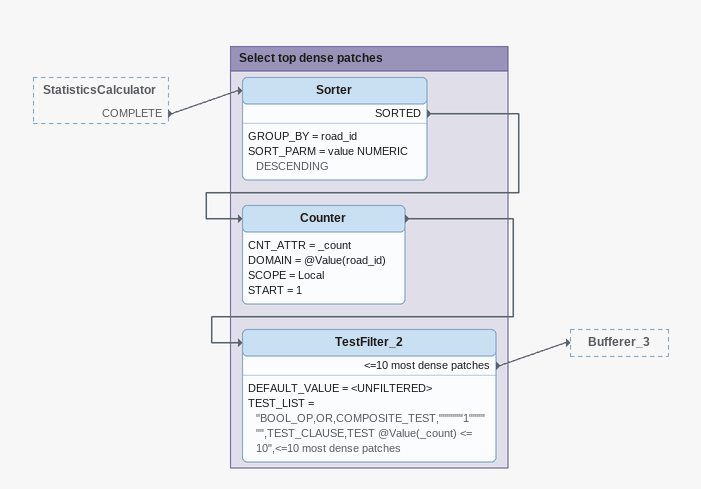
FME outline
StatisticsCalculator [outside]
    COMPLETE -> Sorter

Bookmark: Select top dense patches
Sorter
    GROUP_BY = road_id
    SORT_PARM = value NUMERIC DESCENDING
    SORTED -> Counter
Counter
    CNT_ATTR = _count
    DOMAIN = @Value(road_id)
    SCOPE = Local
    START = 1
    -> TestFilter_2
TestFilter_2
    DEFAULT_VALUE = <UNFILTERED>
    TEST_LIST = "BOOL_OP,OR,COMPOSITE_TEST,""""""1"""""",TEST_CLAUSE,TEST @Value(_count) <= 10",<=10 most dense patches
    <=10 most dense patches -> Bufferer_3
